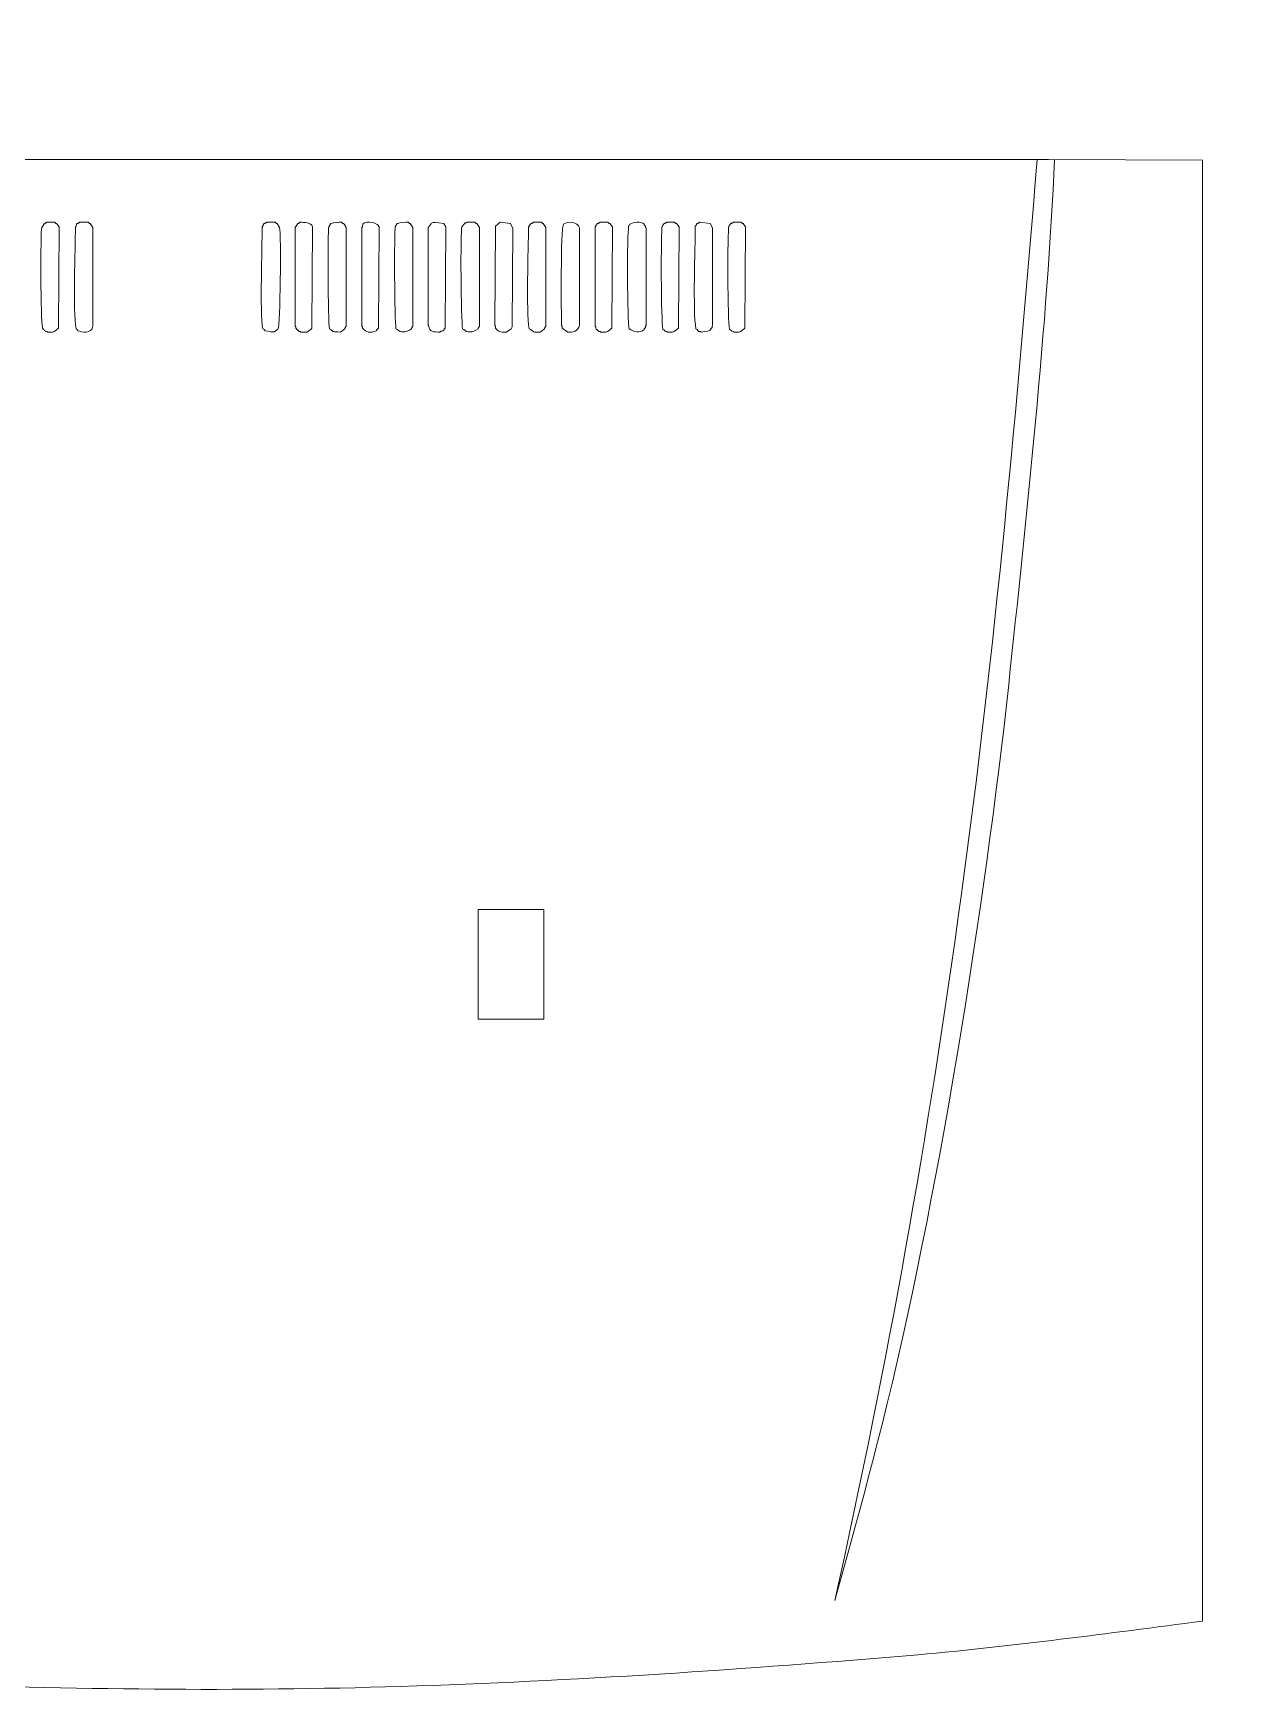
# Model space of a CAD drawing. Header units: centimetres. Extents: x -72 to 73, y -15 to 15.
# Drawn here: x -35.97 to -30.44, y -11.06 to -3.5 of the extents above; entities that cross this region are included whole.
import ezdxf

# ---------------------------------------------------------------- set-up
doc = ezdxf.new("R2010")
doc.units = ezdxf.units.CM
doc.header["$MEASUREMENT"] = 0
doc.layers.add('Camada 1', color=7, linetype='Continuous')

msp = doc.modelspace()

# ---------------------------------------------------------------- linework, layer by layer
at = {"layer": 'Camada 1', "color": 1, "lineweight": 9}
for points, knots in [([(-41.5, -14.85), (-41.5, -14.85), (-20.5, -14.85), (-20.5, -14.85), (-20.5, -14.85), (-20.5, -14.85), (-20.5, 14.85), (-20.5, 14.85), (-20.5, 14.85), (-20.5, 14.85), (-41.5, 14.85), (-41.5, 14.85), (-41.5, 14.85), (-41.5, 14.85), (-41.5, -14.85), (-41.5, -14.85), (-41.5, -14.85), (-41.5, -14.85), (-41.5, -14.85), (-41.5, -14.85)], [0, 0, 0, 0, 0.1666667, 0.1666667, 0.1666667, 0.1666667, 0.3333333, 0.3333333, 0.3333333, 0.3333333, 0.5, 0.5, 0.5, 0.5, 0.6666667, 0.6666667, 0.6666667, 0.6666667, 1, 1, 1, 1]), ([(-31.3233, -4.06963), (-31.35482, -4.79487), (-31.45372, -5.72708), (-31.53213, -6.45799), (-31.53213, -6.45799), (-31.63888, -7.45307), (-31.85545, -8.8163), (-32.10864, -9.82584), (-32.10864, -9.82584), (-32.17711, -10.09887), (-32.2495, -10.36295), (-32.32335, -10.6259), (-32.32335, -10.6259), (-32.07876, -9.52513), (-31.90072, -8.53038), (-31.74685, -7.41099), (-31.74685, -7.41099), (-31.59432, -6.30137), (-31.49369, -5.18571), (-31.40271, -4.06963)], [0, 0, 0, 0, 0.1666667, 0.1666667, 0.1666667, 0.1666667, 0.3333333, 0.3333333, 0.3333333, 0.3333333, 0.5, 0.5, 0.5, 0.5, 0.6666667, 0.6666667, 0.6666667, 0.6666667, 1, 1, 1, 1]), ([(-35.92945, -4.83143), (-35.93674, -4.80952), (-35.93916, -4.40084), (-35.93239, -4.37846), (-35.93239, -4.37846), (-35.93239, -4.37846), (-35.92062, -4.36082), (-35.92062, -4.36082), (-35.92062, -4.36082), (-35.92062, -4.36082), (-35.91768, -4.36082), (-35.91768, -4.36082), (-35.91768, -4.36082), (-35.91768, -4.36082), (-35.91474, -4.35787), (-35.91474, -4.35787), (-35.91474, -4.35787), (-35.91474, -4.35787), (-35.9118, -4.35787), (-35.9118, -4.35787), (-35.9118, -4.35787), (-35.9118, -4.35787), (-35.90886, -4.35493), (-35.90886, -4.35493), (-35.90886, -4.35493), (-35.90886, -4.35493), (-35.87356, -4.35493), (-35.87356, -4.35493), (-35.87356, -4.35493), (-35.87356, -4.35493), (-35.86768, -4.36082), (-35.86768, -4.36082), (-35.86768, -4.36082), (-35.86768, -4.36082), (-35.86474, -4.36082), (-35.86474, -4.36082), (-35.86474, -4.36082), (-35.86474, -4.36082), (-35.85297, -4.37552), (-35.85297, -4.37552), (-35.85297, -4.37552), (-35.85297, -4.37552), (-35.85591, -4.83732), (-35.85591, -4.83732), (-35.85591, -4.83732), (-35.88489, -4.85904), (-35.87273, -4.85496), (-35.90591, -4.85496), (-35.90591, -4.85496), (-35.90591, -4.85496), (-35.90886, -4.85202), (-35.90886, -4.85202), (-35.90886, -4.85202), (-35.92255, -4.85202), (-35.91731, -4.8432), (-35.92651, -4.8432), (-35.92651, -4.8432), (-35.92651, -4.8432), (-35.92651, -4.84026), (-35.92651, -4.84026), (-35.92651, -4.84026), (-35.92651, -4.84026), (-35.92945, -4.83732), (-35.92945, -4.83732), (-35.92945, -4.83732), (-35.92945, -4.83732), (-35.92945, -4.83143), (-35.92945, -4.83143)], [0, 0, 0, 0, 0.0555556, 0.0555556, 0.0555556, 0.0555556, 0.1111111, 0.1111111, 0.1111111, 0.1111111, 0.1666667, 0.1666667, 0.1666667, 0.1666667, 0.2222222, 0.2222222, 0.2222222, 0.2222222, 0.2777778, 0.2777778, 0.2777778, 0.2777778, 0.3333333, 0.3333333, 0.3333333, 0.3333333, 0.3888889, 0.3888889, 0.3888889, 0.3888889, 0.4444444, 0.4444444, 0.4444444, 0.4444444, 0.5, 0.5, 0.5, 0.5, 0.5555556, 0.5555556, 0.5555556, 0.5555556, 0.6111111, 0.6111111, 0.6111111, 0.6111111, 0.6666667, 0.6666667, 0.6666667, 0.6666667, 0.7222222, 0.7222222, 0.7222222, 0.7222222, 0.7777778, 0.7777778, 0.7777778, 0.7777778, 0.8333333, 0.8333333, 0.8333333, 0.8333333, 0.8888889, 0.8888889, 0.8888889, 0.8888889, 1, 1, 1, 1]), ([(-35.77061, -4.8432), (-35.77061, -4.8432), (-35.7765, -4.84026), (-35.7765, -4.84026), (-35.7765, -4.84026), (-35.7904, -4.75681), (-35.77944, -4.47863), (-35.77944, -4.37552), (-35.77944, -4.37552), (-35.77944, -4.37552), (-35.7765, -4.37259), (-35.7765, -4.37259), (-35.7765, -4.37259), (-35.7765, -4.37259), (-35.7765, -4.36965), (-35.7765, -4.36965), (-35.7765, -4.36965), (-35.7765, -4.36965), (-35.77355, -4.36671), (-35.77355, -4.36671), (-35.77355, -4.36671), (-35.77355, -4.36671), (-35.77355, -4.36376), (-35.77355, -4.36376), (-35.77355, -4.36376), (-35.77355, -4.36376), (-35.77061, -4.36082), (-35.77061, -4.36082), (-35.77061, -4.36082), (-35.77061, -4.36082), (-35.76767, -4.36082), (-35.76767, -4.36082), (-35.76767, -4.36082), (-35.76767, -4.36082), (-35.76473, -4.35787), (-35.76473, -4.35787), (-35.76473, -4.35787), (-35.76473, -4.35787), (-35.76179, -4.35787), (-35.76179, -4.35787), (-35.76179, -4.35787), (-35.76179, -4.35787), (-35.75885, -4.35493), (-35.75885, -4.35493), (-35.75885, -4.35493), (-35.75885, -4.35493), (-35.72061, -4.35493), (-35.72061, -4.35493), (-35.72061, -4.35493), (-35.72061, -4.35493), (-35.71473, -4.36082), (-35.71473, -4.36082), (-35.71473, -4.36082), (-35.71473, -4.36082), (-35.71179, -4.36082), (-35.71179, -4.36082), (-35.71179, -4.36082), (-35.71179, -4.36082), (-35.70002, -4.37846), (-35.70002, -4.37846), (-35.70002, -4.37846), (-35.70002, -4.37846), (-35.70002, -4.82849), (-35.70002, -4.82849), (-35.70002, -4.82849), (-35.70438, -4.8659), (-35.75388, -4.85459), (-35.76767, -4.84908), (-35.76767, -4.84908), (-35.76767, -4.84908), (-35.76767, -4.84614), (-35.76767, -4.84614), (-35.76767, -4.84614), (-35.76767, -4.84614), (-35.77061, -4.8432), (-35.77061, -4.8432)], [0, 0, 0, 0, 0.05, 0.05, 0.05, 0.05, 0.1, 0.1, 0.1, 0.1, 0.15, 0.15, 0.15, 0.15, 0.2, 0.2, 0.2, 0.2, 0.25, 0.25, 0.25, 0.25, 0.3, 0.3, 0.3, 0.3, 0.35, 0.35, 0.35, 0.35, 0.4, 0.4, 0.4, 0.4, 0.45, 0.45, 0.45, 0.45, 0.5, 0.5, 0.5, 0.5, 0.55, 0.55, 0.55, 0.55, 0.6, 0.6, 0.6, 0.6, 0.65, 0.65, 0.65, 0.65, 0.7, 0.7, 0.7, 0.7, 0.75, 0.75, 0.75, 0.75, 0.8, 0.8, 0.8, 0.8, 0.85, 0.85, 0.85, 0.85, 0.9, 0.9, 0.9, 0.9, 1, 1, 1, 1]), ([(-34.92056, -4.8432), (-34.92056, -4.8432), (-34.92645, -4.84026), (-34.92645, -4.84026), (-34.92645, -4.84026), (-34.94035, -4.75712), (-34.9294, -4.4784), (-34.9294, -4.37552), (-34.9294, -4.37552), (-34.9294, -4.37552), (-34.92645, -4.37259), (-34.92645, -4.37259), (-34.92645, -4.37259), (-34.92645, -4.37259), (-34.92645, -4.36965), (-34.92645, -4.36965), (-34.92645, -4.36965), (-34.92645, -4.36965), (-34.92351, -4.36671), (-34.92351, -4.36671), (-34.92351, -4.36671), (-34.92351, -4.36671), (-34.92351, -4.36376), (-34.92351, -4.36376), (-34.92351, -4.36376), (-34.92351, -4.36376), (-34.92056, -4.36082), (-34.92056, -4.36082), (-34.92056, -4.36082), (-34.92056, -4.36082), (-34.91762, -4.36082), (-34.91762, -4.36082), (-34.91762, -4.36082), (-34.91762, -4.36082), (-34.91468, -4.35787), (-34.91468, -4.35787), (-34.91468, -4.35787), (-34.91468, -4.35787), (-34.91174, -4.35787), (-34.91174, -4.35787), (-34.91174, -4.35787), (-34.91174, -4.35787), (-34.90881, -4.35493), (-34.90881, -4.35493), (-34.90881, -4.35493), (-34.90881, -4.35493), (-34.87056, -4.35493), (-34.87056, -4.35493), (-34.87056, -4.35493), (-34.87056, -4.35493), (-34.86468, -4.36082), (-34.86468, -4.36082), (-34.86468, -4.36082), (-34.86468, -4.36082), (-34.86175, -4.36082), (-34.86175, -4.36082), (-34.86175, -4.36082), (-34.86175, -4.36082), (-34.84997, -4.37846), (-34.84997, -4.37846), (-34.84997, -4.37846), (-34.84255, -4.40989), (-34.84779, -4.83082), (-34.85585, -4.84026), (-34.85585, -4.84026), (-34.88238, -4.85919), (-34.86798, -4.85617), (-34.91762, -4.84908), (-34.91762, -4.84908), (-34.91762, -4.84908), (-34.91762, -4.84614), (-34.91762, -4.84614), (-34.91762, -4.84614), (-34.91762, -4.84614), (-34.92056, -4.8432), (-34.92056, -4.8432)], [0, 0, 0, 0, 0.05, 0.05, 0.05, 0.05, 0.1, 0.1, 0.1, 0.1, 0.15, 0.15, 0.15, 0.15, 0.2, 0.2, 0.2, 0.2, 0.25, 0.25, 0.25, 0.25, 0.3, 0.3, 0.3, 0.3, 0.35, 0.35, 0.35, 0.35, 0.4, 0.4, 0.4, 0.4, 0.45, 0.45, 0.45, 0.45, 0.5, 0.5, 0.5, 0.5, 0.55, 0.55, 0.55, 0.55, 0.6, 0.6, 0.6, 0.6, 0.65, 0.65, 0.65, 0.65, 0.7, 0.7, 0.7, 0.7, 0.75, 0.75, 0.75, 0.75, 0.8, 0.8, 0.8, 0.8, 0.85, 0.85, 0.85, 0.85, 0.9, 0.9, 0.9, 0.9, 1, 1, 1, 1]), ([(-34.77644, -4.83143), (-34.77644, -4.83143), (-34.77938, -4.82849), (-34.77938, -4.82849), (-34.77938, -4.82849), (-34.77938, -4.82849), (-34.77938, -4.37846), (-34.77938, -4.37846), (-34.77938, -4.37846), (-34.77938, -4.37846), (-34.76763, -4.36082), (-34.76763, -4.36082), (-34.76763, -4.36082), (-34.76763, -4.36082), (-34.76468, -4.36082), (-34.76468, -4.36082), (-34.76468, -4.36082), (-34.76468, -4.36082), (-34.76173, -4.35787), (-34.76173, -4.35787), (-34.76173, -4.35787), (-34.76173, -4.35787), (-34.75879, -4.35787), (-34.75879, -4.35787), (-34.75879, -4.35787), (-34.75879, -4.35787), (-34.75585, -4.35493), (-34.75585, -4.35493), (-34.75585, -4.35493), (-34.73794, -4.35732), (-34.70728, -4.35444), (-34.69996, -4.37552), (-34.69996, -4.37552), (-34.69996, -4.37552), (-34.70291, -4.83732), (-34.70291, -4.83732), (-34.70291, -4.83732), (-34.70623, -4.84528), (-34.72356, -4.85208), (-34.72644, -4.85496), (-34.72644, -4.85496), (-34.72644, -4.85496), (-34.75291, -4.85496), (-34.75291, -4.85496), (-34.75291, -4.85496), (-34.75291, -4.85496), (-34.75585, -4.85202), (-34.75585, -4.85202), (-34.75585, -4.85202), (-34.75585, -4.85202), (-34.76173, -4.85202), (-34.76173, -4.85202), (-34.76173, -4.85202), (-34.76173, -4.85202), (-34.77055, -4.8432), (-34.77055, -4.8432), (-34.77055, -4.8432), (-34.77055, -4.8432), (-34.7735, -4.8432), (-34.7735, -4.8432), (-34.7735, -4.8432), (-34.7735, -4.8432), (-34.7735, -4.84026), (-34.7735, -4.84026), (-34.7735, -4.84026), (-34.7735, -4.84026), (-34.77644, -4.83732), (-34.77644, -4.83732), (-34.77644, -4.83732), (-34.77644, -4.83732), (-34.77644, -4.83143), (-34.77644, -4.83143)], [0, 0, 0, 0, 0.0526316, 0.0526316, 0.0526316, 0.0526316, 0.1052632, 0.1052632, 0.1052632, 0.1052632, 0.1578947, 0.1578947, 0.1578947, 0.1578947, 0.2105263, 0.2105263, 0.2105263, 0.2105263, 0.2631579, 0.2631579, 0.2631579, 0.2631579, 0.3157895, 0.3157895, 0.3157895, 0.3157895, 0.3684211, 0.3684211, 0.3684211, 0.3684211, 0.4210526, 0.4210526, 0.4210526, 0.4210526, 0.4736842, 0.4736842, 0.4736842, 0.4736842, 0.5263158, 0.5263158, 0.5263158, 0.5263158, 0.5789474, 0.5789474, 0.5789474, 0.5789474, 0.6315789, 0.6315789, 0.6315789, 0.6315789, 0.6842105, 0.6842105, 0.6842105, 0.6842105, 0.7368421, 0.7368421, 0.7368421, 0.7368421, 0.7894737, 0.7894737, 0.7894737, 0.7894737, 0.8421053, 0.8421053, 0.8421053, 0.8421053, 0.8947368, 0.8947368, 0.8947368, 0.8947368, 1, 1, 1, 1]), ([(-34.61761, -4.8432), (-34.61761, -4.8432), (-34.62349, -4.84026), (-34.62349, -4.84026), (-34.62349, -4.84026), (-34.6297, -4.80317), (-34.63237, -4.39689), (-34.62644, -4.37552), (-34.62644, -4.37552), (-34.62644, -4.37552), (-34.61761, -4.36082), (-34.61761, -4.36082), (-34.61761, -4.36082), (-34.61761, -4.36082), (-34.61467, -4.36082), (-34.61467, -4.36082), (-34.61467, -4.36082), (-34.60805, -4.3542), (-34.57806, -4.35563), (-34.5676, -4.35493), (-34.5676, -4.35493), (-34.5676, -4.35493), (-34.56172, -4.36082), (-34.56172, -4.36082), (-34.56172, -4.36082), (-34.56172, -4.36082), (-34.55879, -4.36082), (-34.55879, -4.36082), (-34.55879, -4.36082), (-34.55879, -4.36082), (-34.5529, -4.36671), (-34.5529, -4.36671), (-34.5529, -4.36671), (-34.5529, -4.36671), (-34.5529, -4.36965), (-34.5529, -4.36965), (-34.5529, -4.36965), (-34.5529, -4.36965), (-34.54995, -4.37259), (-34.54995, -4.37259), (-34.54995, -4.37259), (-34.54995, -4.37259), (-34.54995, -4.37552), (-34.54995, -4.37552), (-34.54995, -4.37552), (-34.54995, -4.37552), (-34.54701, -4.37846), (-34.54701, -4.37846), (-34.54701, -4.37846), (-34.54701, -4.37846), (-34.54701, -4.82849), (-34.54701, -4.82849), (-34.54701, -4.82849), (-34.54701, -4.82849), (-34.54995, -4.83143), (-34.54995, -4.83143), (-34.54995, -4.83143), (-34.54995, -4.83143), (-34.54995, -4.83438), (-34.54995, -4.83438), (-34.54995, -4.83438), (-34.54995, -4.83438), (-34.5529, -4.83732), (-34.5529, -4.83732), (-34.5529, -4.83732), (-34.5529, -4.83732), (-34.5529, -4.84026), (-34.5529, -4.84026), (-34.5529, -4.84026), (-34.5529, -4.84026), (-34.57348, -4.85496), (-34.57348, -4.85496), (-34.57348, -4.85496), (-34.6111, -4.85182), (-34.60493, -4.85586), (-34.61761, -4.8432)], [0, 0, 0, 0, 0.05, 0.05, 0.05, 0.05, 0.1, 0.1, 0.1, 0.1, 0.15, 0.15, 0.15, 0.15, 0.2, 0.2, 0.2, 0.2, 0.25, 0.25, 0.25, 0.25, 0.3, 0.3, 0.3, 0.3, 0.35, 0.35, 0.35, 0.35, 0.4, 0.4, 0.4, 0.4, 0.45, 0.45, 0.45, 0.45, 0.5, 0.5, 0.5, 0.5, 0.55, 0.55, 0.55, 0.55, 0.6, 0.6, 0.6, 0.6, 0.65, 0.65, 0.65, 0.65, 0.7, 0.7, 0.7, 0.7, 0.75, 0.75, 0.75, 0.75, 0.8, 0.8, 0.8, 0.8, 0.85, 0.85, 0.85, 0.85, 0.9, 0.9, 0.9, 0.9, 1, 1, 1, 1]), ([(-34.47348, -4.83143), (-34.47348, -4.83143), (-34.47642, -4.82849), (-34.47642, -4.82849), (-34.47642, -4.82849), (-34.47642, -4.82849), (-34.47642, -4.37846), (-34.47642, -4.37846), (-34.47642, -4.37846), (-34.47642, -4.37846), (-34.47348, -4.37552), (-34.47348, -4.37552), (-34.47348, -4.37552), (-34.47348, -4.33987), (-34.41274, -4.35685), (-34.39994, -4.36965), (-34.39994, -4.36965), (-34.39994, -4.36965), (-34.39994, -4.37259), (-34.39994, -4.37259), (-34.39994, -4.37259), (-34.39994, -4.37259), (-34.397, -4.37552), (-34.397, -4.37552), (-34.397, -4.37552), (-34.397, -4.37552), (-34.39994, -4.83732), (-34.39994, -4.83732), (-34.39994, -4.83732), (-34.39994, -4.83732), (-34.40877, -4.84614), (-34.40877, -4.84614), (-34.40877, -4.84614), (-34.40877, -4.84614), (-34.40877, -4.84908), (-34.40877, -4.84908), (-34.40877, -4.84908), (-34.43927, -4.86127), (-34.45407, -4.85673), (-34.47348, -4.83732), (-34.47348, -4.83732), (-34.47348, -4.83732), (-34.47348, -4.83143), (-34.47348, -4.83143)], [0, 0, 0, 0, 0.0833333, 0.0833333, 0.0833333, 0.0833333, 0.1666667, 0.1666667, 0.1666667, 0.1666667, 0.25, 0.25, 0.25, 0.25, 0.3333333, 0.3333333, 0.3333333, 0.3333333, 0.4166667, 0.4166667, 0.4166667, 0.4166667, 0.5, 0.5, 0.5, 0.5, 0.5833333, 0.5833333, 0.5833333, 0.5833333, 0.6666667, 0.6666667, 0.6666667, 0.6666667, 0.75, 0.75, 0.75, 0.75, 0.8333333, 0.8333333, 0.8333333, 0.8333333, 1, 1, 1, 1]), ([(-34.31465, -4.8432), (-34.31465, -4.8432), (-34.32053, -4.84026), (-34.32053, -4.84026), (-34.32053, -4.84026), (-34.32674, -4.80313), (-34.32942, -4.39691), (-34.32348, -4.37552), (-34.32348, -4.37552), (-34.32348, -4.37552), (-34.31465, -4.36082), (-34.31465, -4.36082), (-34.31465, -4.36082), (-34.31465, -4.36082), (-34.3117, -4.36082), (-34.3117, -4.36082), (-34.3117, -4.36082), (-34.3051, -4.3542), (-34.27509, -4.35563), (-34.26464, -4.35493), (-34.26464, -4.35493), (-34.26464, -4.35493), (-34.25876, -4.36082), (-34.25876, -4.36082), (-34.25876, -4.36082), (-34.25876, -4.36082), (-34.25582, -4.36082), (-34.25582, -4.36082), (-34.25582, -4.36082), (-34.25582, -4.36082), (-34.24406, -4.37846), (-34.24406, -4.37846), (-34.24406, -4.37846), (-34.24406, -4.37846), (-34.24406, -4.82849), (-34.24406, -4.82849), (-34.24406, -4.82849), (-34.24406, -4.82849), (-34.247, -4.83143), (-34.247, -4.83143), (-34.247, -4.83143), (-34.247, -4.83143), (-34.247, -4.83438), (-34.247, -4.83438), (-34.247, -4.83438), (-34.247, -4.83438), (-34.24994, -4.83732), (-34.24994, -4.83732), (-34.24994, -4.83732), (-34.24994, -4.83732), (-34.24994, -4.84026), (-34.24994, -4.84026), (-34.24994, -4.84026), (-34.27614, -4.85897), (-34.29964, -4.8582), (-34.31465, -4.8432)], [0, 0, 0, 0, 0.0666667, 0.0666667, 0.0666667, 0.0666667, 0.1333333, 0.1333333, 0.1333333, 0.1333333, 0.2, 0.2, 0.2, 0.2, 0.2666667, 0.2666667, 0.2666667, 0.2666667, 0.3333333, 0.3333333, 0.3333333, 0.3333333, 0.4, 0.4, 0.4, 0.4, 0.4666667, 0.4666667, 0.4666667, 0.4666667, 0.5333333, 0.5333333, 0.5333333, 0.5333333, 0.6, 0.6, 0.6, 0.6, 0.6666667, 0.6666667, 0.6666667, 0.6666667, 0.7333333, 0.7333333, 0.7333333, 0.7333333, 0.8, 0.8, 0.8, 0.8, 0.8666667, 0.8666667, 0.8666667, 0.8666667, 1, 1, 1, 1]), ([(-34.17052, -4.82849), (-34.17052, -4.82849), (-34.17346, -4.82554), (-34.17346, -4.82554), (-34.17346, -4.82554), (-34.17346, -4.82554), (-34.17346, -4.37846), (-34.17346, -4.37846), (-34.17346, -4.37846), (-34.14943, -4.35443), (-34.17559, -4.35172), (-34.10287, -4.36082), (-34.10287, -4.36082), (-34.10287, -4.36082), (-34.09405, -4.37552), (-34.09405, -4.37552), (-34.09405, -4.37552), (-34.09405, -4.37552), (-34.09699, -4.83732), (-34.09699, -4.83732), (-34.09699, -4.83732), (-34.09699, -4.83732), (-34.10287, -4.8432), (-34.10287, -4.8432), (-34.10287, -4.8432), (-34.10287, -4.8432), (-34.10287, -4.84614), (-34.10287, -4.84614), (-34.10287, -4.84614), (-34.11048, -4.85375), (-34.1129, -4.84735), (-34.12052, -4.85496), (-34.12052, -4.85496), (-34.14762, -4.85496), (-34.17052, -4.85438), (-34.17052, -4.82849)], [0, 0, 0, 0, 0.1, 0.1, 0.1, 0.1, 0.2, 0.2, 0.2, 0.2, 0.3, 0.3, 0.3, 0.3, 0.4, 0.4, 0.4, 0.4, 0.5, 0.5, 0.5, 0.5, 0.6, 0.6, 0.6, 0.6, 0.7, 0.7, 0.7, 0.7, 0.8, 0.8, 0.8, 0.8, 1, 1, 1, 1]), ([(-34.01169, -4.8432), (-34.01169, -4.8432), (-34.01757, -4.84026), (-34.01757, -4.84026), (-34.01757, -4.84026), (-34.02429, -4.80005), (-34.02787, -4.3958), (-34.02052, -4.37552), (-34.02052, -4.37552), (-34.02052, -4.37552), (-34.0058, -4.35787), (-34.0058, -4.35787), (-34.0058, -4.35787), (-34.0058, -4.35787), (-33.99992, -4.35787), (-33.99992, -4.35787), (-33.99992, -4.35787), (-33.99992, -4.35787), (-33.99699, -4.35493), (-33.99699, -4.35493), (-33.99699, -4.35493), (-33.99699, -4.35493), (-33.96169, -4.35493), (-33.96169, -4.35493), (-33.96169, -4.35493), (-33.96169, -4.35493), (-33.9558, -4.36082), (-33.9558, -4.36082), (-33.9558, -4.36082), (-33.9558, -4.36082), (-33.95286, -4.36082), (-33.95286, -4.36082), (-33.95286, -4.36082), (-33.95286, -4.36082), (-33.94109, -4.37846), (-33.94109, -4.37846), (-33.94109, -4.37846), (-33.94109, -4.37846), (-33.94109, -4.82849), (-33.94109, -4.82849), (-33.94109, -4.82849), (-33.94109, -4.82849), (-33.94404, -4.83143), (-33.94404, -4.83143), (-33.94404, -4.83143), (-33.94404, -4.83143), (-33.94404, -4.83438), (-33.94404, -4.83438), (-33.94404, -4.83438), (-33.94404, -4.83438), (-33.94698, -4.83732), (-33.94698, -4.83732), (-33.94698, -4.83732), (-33.94698, -4.83732), (-33.94698, -4.84026), (-33.94698, -4.84026), (-33.94698, -4.84026), (-33.97319, -4.85897), (-33.99667, -4.8582), (-34.01169, -4.8432)], [0, 0, 0, 0, 0.0625, 0.0625, 0.0625, 0.0625, 0.125, 0.125, 0.125, 0.125, 0.1875, 0.1875, 0.1875, 0.1875, 0.25, 0.25, 0.25, 0.25, 0.3125, 0.3125, 0.3125, 0.3125, 0.375, 0.375, 0.375, 0.375, 0.4375, 0.4375, 0.4375, 0.4375, 0.5, 0.5, 0.5, 0.5, 0.5625, 0.5625, 0.5625, 0.5625, 0.625, 0.625, 0.625, 0.625, 0.6875, 0.6875, 0.6875, 0.6875, 0.75, 0.75, 0.75, 0.75, 0.8125, 0.8125, 0.8125, 0.8125, 0.875, 0.875, 0.875, 0.875, 1, 1, 1, 1]), ([(-33.86756, -4.82849), (-33.86756, -4.82849), (-33.8705, -4.82554), (-33.8705, -4.82554), (-33.8705, -4.82554), (-33.8705, -4.82554), (-33.86756, -4.37259), (-33.86756, -4.37259), (-33.86756, -4.37259), (-33.86756, -4.37259), (-33.84697, -4.35493), (-33.84697, -4.35493), (-33.84697, -4.35493), (-33.84697, -4.35493), (-33.79991, -4.36082), (-33.79991, -4.36082), (-33.79991, -4.36082), (-33.79991, -4.36082), (-33.78816, -4.38435), (-33.78816, -4.38435), (-33.78816, -4.38435), (-33.78816, -4.38435), (-33.79109, -4.83143), (-33.79109, -4.83143), (-33.79109, -4.83143), (-33.79594, -4.84726), (-33.80735, -4.84475), (-33.81756, -4.85496), (-33.81756, -4.85496), (-33.85055, -4.85496), (-33.84939, -4.85549), (-33.86756, -4.83732), (-33.86756, -4.83732), (-33.86756, -4.83732), (-33.86756, -4.82849), (-33.86756, -4.82849)], [0, 0, 0, 0, 0.1, 0.1, 0.1, 0.1, 0.2, 0.2, 0.2, 0.2, 0.3, 0.3, 0.3, 0.3, 0.4, 0.4, 0.4, 0.4, 0.5, 0.5, 0.5, 0.5, 0.6, 0.6, 0.6, 0.6, 0.7, 0.7, 0.7, 0.7, 0.8, 0.8, 0.8, 0.8, 1, 1, 1, 1]), ([(-33.70873, -4.8432), (-33.70873, -4.8432), (-33.71462, -4.84026), (-33.71462, -4.84026), (-33.71462, -4.84026), (-33.72853, -4.75681), (-33.71757, -4.47863), (-33.71757, -4.37552), (-33.71757, -4.37552), (-33.71757, -4.37552), (-33.71462, -4.37259), (-33.71462, -4.37259), (-33.71462, -4.37259), (-33.71462, -4.37259), (-33.71462, -4.36965), (-33.71462, -4.36965), (-33.71462, -4.36965), (-33.71462, -4.36965), (-33.70579, -4.36082), (-33.70579, -4.36082), (-33.70579, -4.36082), (-33.70579, -4.36082), (-33.70285, -4.36082), (-33.70285, -4.36082), (-33.70285, -4.36082), (-33.70285, -4.36082), (-33.69991, -4.35787), (-33.69991, -4.35787), (-33.69991, -4.35787), (-33.69991, -4.35787), (-33.69696, -4.35787), (-33.69696, -4.35787), (-33.69696, -4.35787), (-33.69696, -4.35787), (-33.69404, -4.35493), (-33.69404, -4.35493), (-33.69404, -4.35493), (-33.69404, -4.35493), (-33.65872, -4.35493), (-33.65872, -4.35493), (-33.65872, -4.35493), (-33.65872, -4.35493), (-33.65285, -4.36082), (-33.65285, -4.36082), (-33.65285, -4.36082), (-33.65285, -4.36082), (-33.6499, -4.36082), (-33.6499, -4.36082), (-33.6499, -4.36082), (-33.6499, -4.36082), (-33.63814, -4.37846), (-33.63814, -4.37846), (-33.63814, -4.37846), (-33.63814, -4.37846), (-33.63814, -4.82849), (-33.63814, -4.82849), (-33.63814, -4.82849), (-33.63814, -4.82849), (-33.64108, -4.83143), (-33.64108, -4.83143), (-33.64108, -4.83143), (-33.64108, -4.83143), (-33.64108, -4.83438), (-33.64108, -4.83438), (-33.64108, -4.83438), (-33.64108, -4.83438), (-33.64402, -4.83732), (-33.64402, -4.83732), (-33.64402, -4.83732), (-33.64402, -4.83732), (-33.64402, -4.84026), (-33.64402, -4.84026), (-33.64402, -4.84026), (-33.64402, -4.84026), (-33.66461, -4.85496), (-33.66461, -4.85496), (-33.66461, -4.85496), (-33.69675, -4.85496), (-33.68631, -4.85815), (-33.70873, -4.8432)], [0, 0, 0, 0, 0.047619, 0.047619, 0.047619, 0.047619, 0.0952381, 0.0952381, 0.0952381, 0.0952381, 0.1428571, 0.1428571, 0.1428571, 0.1428571, 0.1904762, 0.1904762, 0.1904762, 0.1904762, 0.2380952, 0.2380952, 0.2380952, 0.2380952, 0.2857143, 0.2857143, 0.2857143, 0.2857143, 0.3333333, 0.3333333, 0.3333333, 0.3333333, 0.3809524, 0.3809524, 0.3809524, 0.3809524, 0.4285714, 0.4285714, 0.4285714, 0.4285714, 0.4761905, 0.4761905, 0.4761905, 0.4761905, 0.5238095, 0.5238095, 0.5238095, 0.5238095, 0.5714286, 0.5714286, 0.5714286, 0.5714286, 0.6190476, 0.6190476, 0.6190476, 0.6190476, 0.6666667, 0.6666667, 0.6666667, 0.6666667, 0.7142857, 0.7142857, 0.7142857, 0.7142857, 0.7619048, 0.7619048, 0.7619048, 0.7619048, 0.8095238, 0.8095238, 0.8095238, 0.8095238, 0.8571429, 0.8571429, 0.8571429, 0.8571429, 0.9047619, 0.9047619, 0.9047619, 0.9047619, 1, 1, 1, 1]), ([(-33.5646, -4.82849), (-33.5646, -4.82849), (-33.56755, -4.82554), (-33.56755, -4.82554), (-33.56755, -4.82554), (-33.56721, -4.77393), (-33.57246, -4.38045), (-33.55872, -4.36671), (-33.55872, -4.36671), (-33.55872, -4.36671), (-33.55872, -4.36376), (-33.55872, -4.36376), (-33.55872, -4.36376), (-33.53679, -4.3506), (-33.49251, -4.35037), (-33.48519, -4.3814), (-33.48519, -4.3814), (-33.48519, -4.3814), (-33.48519, -4.82554), (-33.48519, -4.82554), (-33.48519, -4.82554), (-33.49029, -4.84717), (-33.51681, -4.85967), (-33.53813, -4.85496), (-33.53813, -4.85496), (-33.53813, -4.85496), (-33.5646, -4.83732), (-33.5646, -4.83732), (-33.5646, -4.83732), (-33.5646, -4.83732), (-33.5646, -4.82849), (-33.5646, -4.82849)], [0, 0, 0, 0, 0.1111111, 0.1111111, 0.1111111, 0.1111111, 0.2222222, 0.2222222, 0.2222222, 0.2222222, 0.3333333, 0.3333333, 0.3333333, 0.3333333, 0.4444444, 0.4444444, 0.4444444, 0.4444444, 0.5555556, 0.5555556, 0.5555556, 0.5555556, 0.6666667, 0.6666667, 0.6666667, 0.6666667, 0.7777778, 0.7777778, 0.7777778, 0.7777778, 1, 1, 1, 1]), ([(-33.41166, -4.83143), (-33.41166, -4.83143), (-33.4146, -4.82849), (-33.4146, -4.82849), (-33.4146, -4.82849), (-33.4146, -4.82849), (-33.4146, -4.37552), (-33.4146, -4.37552), (-33.4146, -4.37552), (-33.4146, -4.37552), (-33.41166, -4.37259), (-33.41166, -4.37259), (-33.41166, -4.37259), (-33.41166, -4.37259), (-33.41166, -4.36965), (-33.41166, -4.36965), (-33.41166, -4.36965), (-33.41166, -4.36965), (-33.40283, -4.36082), (-33.40283, -4.36082), (-33.40283, -4.36082), (-33.40283, -4.36082), (-33.39989, -4.36082), (-33.39989, -4.36082), (-33.39989, -4.36082), (-33.39989, -4.36082), (-33.39695, -4.35787), (-33.39695, -4.35787), (-33.39695, -4.35787), (-33.39695, -4.35787), (-33.39401, -4.35787), (-33.39401, -4.35787), (-33.39401, -4.35787), (-33.39401, -4.35787), (-33.39107, -4.35493), (-33.39107, -4.35493), (-33.39107, -4.35493), (-33.39107, -4.35493), (-33.35577, -4.35493), (-33.35577, -4.35493), (-33.35577, -4.35493), (-33.35577, -4.35493), (-33.34988, -4.36082), (-33.34988, -4.36082), (-33.34988, -4.36082), (-33.34988, -4.36082), (-33.34694, -4.36082), (-33.34694, -4.36082), (-33.34694, -4.36082), (-33.34694, -4.36082), (-33.33518, -4.37552), (-33.33518, -4.37552), (-33.33518, -4.37552), (-33.33518, -4.37552), (-33.33812, -4.83732), (-33.33812, -4.83732), (-33.33812, -4.83732), (-33.36711, -4.85904), (-33.35494, -4.85496), (-33.38813, -4.85496), (-33.38813, -4.85496), (-33.38813, -4.85496), (-33.39107, -4.85202), (-33.39107, -4.85202), (-33.39107, -4.85202), (-33.39107, -4.85202), (-33.39695, -4.85202), (-33.39695, -4.85202), (-33.39695, -4.85202), (-33.39695, -4.85202), (-33.40577, -4.8432), (-33.40577, -4.8432), (-33.40577, -4.8432), (-33.40577, -4.8432), (-33.40871, -4.8432), (-33.40871, -4.8432), (-33.40871, -4.8432), (-33.40871, -4.8432), (-33.40871, -4.84026), (-33.40871, -4.84026), (-33.40871, -4.84026), (-33.40871, -4.84026), (-33.41166, -4.83732), (-33.41166, -4.83732), (-33.41166, -4.83732), (-33.41166, -4.83732), (-33.41166, -4.83143), (-33.41166, -4.83143)], [0, 0, 0, 0, 0.0434783, 0.0434783, 0.0434783, 0.0434783, 0.0869565, 0.0869565, 0.0869565, 0.0869565, 0.1304348, 0.1304348, 0.1304348, 0.1304348, 0.173913, 0.173913, 0.173913, 0.173913, 0.2173913, 0.2173913, 0.2173913, 0.2173913, 0.2608696, 0.2608696, 0.2608696, 0.2608696, 0.3043478, 0.3043478, 0.3043478, 0.3043478, 0.3478261, 0.3478261, 0.3478261, 0.3478261, 0.3913043, 0.3913043, 0.3913043, 0.3913043, 0.4347826, 0.4347826, 0.4347826, 0.4347826, 0.4782609, 0.4782609, 0.4782609, 0.4782609, 0.5217391, 0.5217391, 0.5217391, 0.5217391, 0.5652174, 0.5652174, 0.5652174, 0.5652174, 0.6086957, 0.6086957, 0.6086957, 0.6086957, 0.6521739, 0.6521739, 0.6521739, 0.6521739, 0.6956522, 0.6956522, 0.6956522, 0.6956522, 0.7391304, 0.7391304, 0.7391304, 0.7391304, 0.7826087, 0.7826087, 0.7826087, 0.7826087, 0.826087, 0.826087, 0.826087, 0.826087, 0.8695652, 0.8695652, 0.8695652, 0.8695652, 0.9130435, 0.9130435, 0.9130435, 0.9130435, 1, 1, 1, 1]), ([(-33.2587, -4.84026), (-33.26856, -4.81067), (-33.26884, -4.40823), (-33.26164, -4.37259), (-33.26164, -4.37259), (-33.26017, -4.36903), (-33.25576, -4.37017), (-33.25576, -4.36376), (-33.25576, -4.36376), (-33.241, -4.3549), (-33.20469, -4.35012), (-33.19105, -4.36376), (-33.19105, -4.36376), (-33.19105, -4.36376), (-33.19105, -4.36671), (-33.19105, -4.36671), (-33.19105, -4.36671), (-33.19105, -4.36671), (-33.18517, -4.37259), (-33.18517, -4.37259), (-33.18517, -4.37259), (-33.18517, -4.37259), (-33.18517, -4.37846), (-33.18517, -4.37846), (-33.18517, -4.37846), (-33.18517, -4.37846), (-33.18223, -4.3814), (-33.18223, -4.3814), (-33.18223, -4.3814), (-33.18223, -4.3814), (-33.18223, -4.82554), (-33.18223, -4.82554), (-33.18223, -4.82554), (-33.18223, -4.82554), (-33.18517, -4.82849), (-33.18517, -4.82849), (-33.18517, -4.82849), (-33.18517, -4.82849), (-33.18517, -4.83438), (-33.18517, -4.83438), (-33.18517, -4.83438), (-33.18517, -4.83438), (-33.19105, -4.84026), (-33.19105, -4.84026), (-33.19105, -4.84026), (-33.19105, -4.84026), (-33.19105, -4.8432), (-33.19105, -4.8432), (-33.19105, -4.8432), (-33.21053, -4.86268), (-33.23914, -4.85248), (-33.2587, -4.84026)], [0, 0, 0, 0, 0.0714286, 0.0714286, 0.0714286, 0.0714286, 0.1428571, 0.1428571, 0.1428571, 0.1428571, 0.2142857, 0.2142857, 0.2142857, 0.2142857, 0.2857143, 0.2857143, 0.2857143, 0.2857143, 0.3571429, 0.3571429, 0.3571429, 0.3571429, 0.4285714, 0.4285714, 0.4285714, 0.4285714, 0.5, 0.5, 0.5, 0.5, 0.5714286, 0.5714286, 0.5714286, 0.5714286, 0.6428571, 0.6428571, 0.6428571, 0.6428571, 0.7142857, 0.7142857, 0.7142857, 0.7142857, 0.7857143, 0.7857143, 0.7857143, 0.7857143, 0.8571429, 0.8571429, 0.8571429, 0.8571429, 1, 1, 1, 1]), ([(-33.10575, -4.84026), (-33.11432, -4.81457), (-33.11542, -4.3925), (-33.10871, -4.37259), (-33.10871, -4.37259), (-33.10871, -4.37259), (-33.09987, -4.36082), (-33.09987, -4.36082), (-33.09987, -4.36082), (-33.09987, -4.36082), (-33.09693, -4.36082), (-33.09693, -4.36082), (-33.09693, -4.36082), (-33.09693, -4.36082), (-33.09399, -4.35787), (-33.09399, -4.35787), (-33.09399, -4.35787), (-33.09399, -4.35787), (-33.09104, -4.35787), (-33.09104, -4.35787), (-33.09104, -4.35787), (-33.09104, -4.35787), (-33.0881, -4.35493), (-33.0881, -4.35493), (-33.0881, -4.35493), (-33.0881, -4.35493), (-33.05281, -4.35493), (-33.05281, -4.35493), (-33.05281, -4.35493), (-33.05281, -4.35493), (-33.04693, -4.36082), (-33.04693, -4.36082), (-33.04693, -4.36082), (-33.04693, -4.36082), (-33.04398, -4.36082), (-33.04398, -4.36082), (-33.04398, -4.36082), (-33.04398, -4.36082), (-33.03222, -4.37552), (-33.03222, -4.37552), (-33.03222, -4.37552), (-33.03222, -4.37552), (-33.03516, -4.83732), (-33.03516, -4.83732), (-33.03516, -4.83732), (-33.06415, -4.85904), (-33.05199, -4.85496), (-33.08518, -4.85496), (-33.08518, -4.85496), (-33.08518, -4.85496), (-33.0881, -4.85202), (-33.0881, -4.85202), (-33.0881, -4.85202), (-33.1018, -4.85202), (-33.09655, -4.8432), (-33.10575, -4.8432), (-33.10575, -4.8432), (-33.10575, -4.8432), (-33.10575, -4.84026), (-33.10575, -4.84026)], [0, 0, 0, 0, 0.0625, 0.0625, 0.0625, 0.0625, 0.125, 0.125, 0.125, 0.125, 0.1875, 0.1875, 0.1875, 0.1875, 0.25, 0.25, 0.25, 0.25, 0.3125, 0.3125, 0.3125, 0.3125, 0.375, 0.375, 0.375, 0.375, 0.4375, 0.4375, 0.4375, 0.4375, 0.5, 0.5, 0.5, 0.5, 0.5625, 0.5625, 0.5625, 0.5625, 0.625, 0.625, 0.625, 0.625, 0.6875, 0.6875, 0.6875, 0.6875, 0.75, 0.75, 0.75, 0.75, 0.8125, 0.8125, 0.8125, 0.8125, 0.875, 0.875, 0.875, 0.875, 1, 1, 1, 1]), ([(-32.94986, -4.8432), (-32.94986, -4.8432), (-32.95574, -4.84026), (-32.95574, -4.84026), (-32.95574, -4.84026), (-32.96971, -4.75645), (-32.95869, -4.47624), (-32.95869, -4.37259), (-32.95869, -4.37259), (-32.95869, -4.37259), (-32.9528, -4.36671), (-32.9528, -4.36671), (-32.9528, -4.36671), (-32.9528, -4.36671), (-32.9528, -4.36376), (-32.9528, -4.36376), (-32.9528, -4.36376), (-32.9528, -4.36376), (-32.94986, -4.36082), (-32.94986, -4.36082), (-32.94986, -4.36082), (-32.94986, -4.36082), (-32.94693, -4.36082), (-32.94693, -4.36082), (-32.94693, -4.36082), (-32.94693, -4.36082), (-32.94399, -4.35787), (-32.94399, -4.35787), (-32.94399, -4.35787), (-32.94399, -4.35787), (-32.94104, -4.35787), (-32.94104, -4.35787), (-32.94104, -4.35787), (-32.94104, -4.35787), (-32.9381, -4.35493), (-32.9381, -4.35493), (-32.9381, -4.35493), (-32.9381, -4.35493), (-32.89103, -4.36082), (-32.89103, -4.36082), (-32.89103, -4.36082), (-32.89103, -4.36082), (-32.87927, -4.3814), (-32.87927, -4.3814), (-32.87927, -4.3814), (-32.87927, -4.3814), (-32.87927, -4.82554), (-32.87927, -4.82554), (-32.87927, -4.82554), (-32.87927, -4.82554), (-32.88221, -4.82849), (-32.88221, -4.82849), (-32.88221, -4.82849), (-32.88221, -4.82849), (-32.88221, -4.83438), (-32.88221, -4.83438), (-32.88221, -4.83438), (-32.88221, -4.83438), (-32.8881, -4.84026), (-32.8881, -4.84026), (-32.8881, -4.84026), (-32.8881, -4.85215), (-32.91206, -4.85186), (-32.93221, -4.85496), (-32.93221, -4.85496), (-32.93221, -4.85496), (-32.93516, -4.85202), (-32.93516, -4.85202), (-32.93516, -4.85202), (-32.93516, -4.85202), (-32.94399, -4.85202), (-32.94399, -4.85202), (-32.94399, -4.85202), (-32.94399, -4.85202), (-32.94986, -4.8432), (-32.94986, -4.8432)], [0, 0, 0, 0, 0.05, 0.05, 0.05, 0.05, 0.1, 0.1, 0.1, 0.1, 0.15, 0.15, 0.15, 0.15, 0.2, 0.2, 0.2, 0.2, 0.25, 0.25, 0.25, 0.25, 0.3, 0.3, 0.3, 0.3, 0.35, 0.35, 0.35, 0.35, 0.4, 0.4, 0.4, 0.4, 0.45, 0.45, 0.45, 0.45, 0.5, 0.5, 0.5, 0.5, 0.55, 0.55, 0.55, 0.55, 0.6, 0.6, 0.6, 0.6, 0.65, 0.65, 0.65, 0.65, 0.7, 0.7, 0.7, 0.7, 0.75, 0.75, 0.75, 0.75, 0.8, 0.8, 0.8, 0.8, 0.85, 0.85, 0.85, 0.85, 0.9, 0.9, 0.9, 0.9, 1, 1, 1, 1]), ([(-32.8028, -4.84026), (-32.81135, -4.81456), (-32.81246, -4.3925), (-32.80575, -4.37259), (-32.80575, -4.37259), (-32.80575, -4.37259), (-32.79691, -4.36082), (-32.79691, -4.36082), (-32.79691, -4.36082), (-32.79691, -4.36082), (-32.79397, -4.36082), (-32.79397, -4.36082), (-32.79397, -4.36082), (-32.79397, -4.36082), (-32.79103, -4.35787), (-32.79103, -4.35787), (-32.79103, -4.35787), (-32.79103, -4.35787), (-32.78809, -4.35787), (-32.78809, -4.35787), (-32.78809, -4.35787), (-32.78809, -4.35787), (-32.78515, -4.35493), (-32.78515, -4.35493), (-32.78515, -4.35493), (-32.78515, -4.35493), (-32.74985, -4.35493), (-32.74985, -4.35493), (-32.74985, -4.35493), (-32.74985, -4.35493), (-32.74397, -4.36082), (-32.74397, -4.36082), (-32.74397, -4.36082), (-32.74397, -4.36082), (-32.74103, -4.36082), (-32.74103, -4.36082), (-32.74103, -4.36082), (-32.74103, -4.36082), (-32.72926, -4.37552), (-32.72926, -4.37552), (-32.72926, -4.37552), (-32.72926, -4.37552), (-32.7322, -4.83732), (-32.7322, -4.83732), (-32.7322, -4.83732), (-32.76119, -4.85904), (-32.74902, -4.85496), (-32.78222, -4.85496), (-32.78222, -4.85496), (-32.78222, -4.85496), (-32.78515, -4.85202), (-32.78515, -4.85202), (-32.78515, -4.85202), (-32.79884, -4.85202), (-32.7936, -4.8432), (-32.8028, -4.8432), (-32.8028, -4.8432), (-32.8028, -4.8432), (-32.8028, -4.84026), (-32.8028, -4.84026)], [0, 0, 0, 0, 0.0625, 0.0625, 0.0625, 0.0625, 0.125, 0.125, 0.125, 0.125, 0.1875, 0.1875, 0.1875, 0.1875, 0.25, 0.25, 0.25, 0.25, 0.3125, 0.3125, 0.3125, 0.3125, 0.375, 0.375, 0.375, 0.375, 0.4375, 0.4375, 0.4375, 0.4375, 0.5, 0.5, 0.5, 0.5, 0.5625, 0.5625, 0.5625, 0.5625, 0.625, 0.625, 0.625, 0.625, 0.6875, 0.6875, 0.6875, 0.6875, 0.75, 0.75, 0.75, 0.75, 0.8125, 0.8125, 0.8125, 0.8125, 0.875, 0.875, 0.875, 0.875, 1, 1, 1, 1])]:
    msp.add_open_spline(points, degree=3, knots=knots, dxfattribs=at)
at = {"layer": 'Camada 1', "color": 3, "lineweight": 9}
msp.add_open_spline([(-31.35072, -4.06963), (-31.35072, -4.06963), (-39.95027, -4.06963), (-39.95027, -4.06963), (-39.95027, -4.06963), (-39.95027, -4.06963), (-39.95027, -10.69649), (-39.95027, -10.69649), (-39.95027, -10.69649), (-39.57599, -10.74364), (-39.2019, -10.79547), (-38.82668, -10.83473), (-38.82668, -10.83473), (-37.36348, -10.98781), (-35.76343, -11.06275), (-34.29995, -11.01709), (-34.29995, -11.01709), (-33.5134, -10.99254), (-32.7279, -10.93963), (-31.94393, -10.87296), (-31.94393, -10.87296), (-31.51119, -10.83378), (-31.08051, -10.77601), (-30.64973, -10.72002), (-30.64973, -10.72002), (-30.64973, -10.72002), (-30.64973, -4.07256), (-30.64973, -4.07256), (-30.64973, -4.07256), (-30.64973, -4.07256), (-31.35072, -4.06963), (-31.35072, -4.06963)], degree=3, knots=[0, 0, 0, 0, 0.1111111, 0.1111111, 0.1111111, 0.1111111, 0.2222222, 0.2222222, 0.2222222, 0.2222222, 0.3333333, 0.3333333, 0.3333333, 0.3333333, 0.4444444, 0.4444444, 0.4444444, 0.4444444, 0.5555556, 0.5555556, 0.5555556, 0.5555556, 0.6666667, 0.6666667, 0.6666667, 0.6666667, 0.7777778, 0.7777778, 0.7777778, 0.7777778, 1, 1, 1, 1], dxfattribs=at)
at = {"layer": 'Camada 1', "lineweight": 9}
msp.add_open_spline([(-33.94698, -7.98161), (-33.94698, -7.98161), (-33.94698, -7.48158), (-33.94698, -7.48158), (-33.94698, -7.48158), (-33.94698, -7.48158), (-33.64697, -7.48158), (-33.64697, -7.48158), (-33.64697, -7.48158), (-33.64697, -7.48158), (-33.64697, -7.98161), (-33.64697, -7.98161), (-33.64697, -7.98161), (-33.64697, -7.98161), (-33.94698, -7.98161), (-33.94698, -7.98161)], degree=3, knots=[0, 0, 0, 0, 0.2, 0.2, 0.2, 0.2, 0.4, 0.4, 0.4, 0.4, 0.6, 0.6, 0.6, 0.6, 1, 1, 1, 1], dxfattribs=at)

doc.saveas('drawing.dxf')
